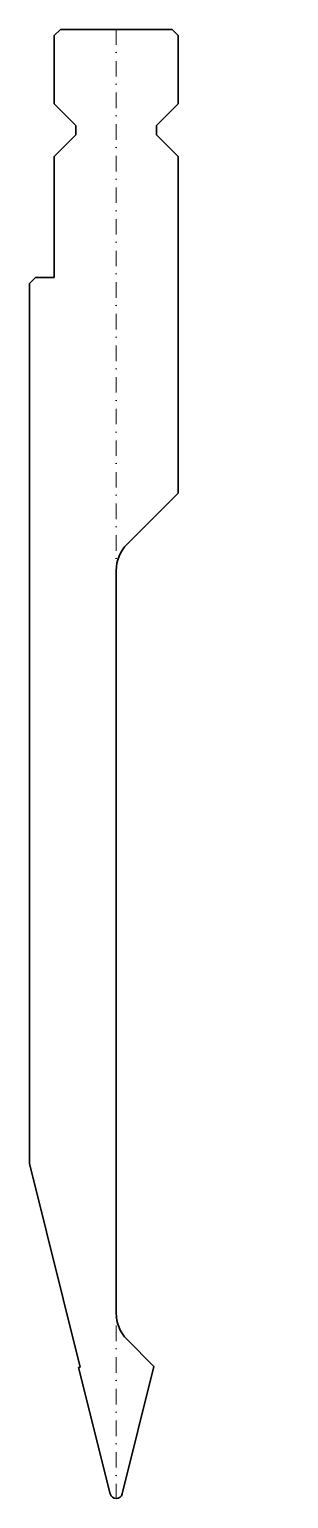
# Model space of a CAD drawing. Header units: millimetres. Extents: x -14 to 28, y 0 to 237.
import ezdxf

# ---------------------------------------------------------------- set-up
doc = ezdxf.new("R2010")
doc.units = ezdxf.units.MM
doc.header["$LTSCALE"] = 5
doc.linetypes.add('AUSGEZOGEN', pattern=[0])
doc.linetypes.add('DASHDOT', pattern=[1, 0.5, -0.25, 0, -0.25])
doc.layers.add('2', color=7, linetype='Continuous')
doc.layers.add('Layer7', color=30, linetype='Continuous', true_color=0xff8000)

msp = doc.modelspace()

# ---------------------------------------------------------------- linework, layer by layer
at = {"layer": '2', "color": 7, "linetype": 'AUSGEZOGEN', "lineweight": 35}
for p, q in [((-10, 236), (-9, 237)), ((-10, 225), (-10, 236)), ((-9, 237), (9, 237)), ((9, 237), (10, 236)), ((10, 236), (10, 225)), ((-6.5, 221.5), (-10, 225)), ((10, 225), (6.5, 221.5)), ((-6.5, 220), (-6.5, 221.5)), ((6.5, 221.5), (6.5, 220)), ((-10, 216.5), (-6.5, 220)), ((6.5, 220), (10, 216.5)), ((-10, 197), (-10, 216.5)), ((10, 216.5), (10, 162.2)), ((-14, 196), (-13, 197)), ((-13, 197), (-10, 197)), ((-14, 54.05), (-14, 196)), ((10, 162.2), (1.76, 153.96)), ((-5.82, 21.22), (-14, 54.05)), ((1.76, 25.64), (6.09, 21.31)), ((-6.06, 21.16), (-5.82, 21.22)), ((-0.97, 0.76), (-6.06, 21.16)), ((6.09, 21.31), (0.97, 0.76))]:
    msp.add_line(p, q, dxfattribs=at)
for centre, radius, start, end in [((6, 149.71), 6, 135, 180), ((6, 29.89), 6, 180, 225), ((0, 1), 1, 194, 346)]:
    msp.add_arc(centre, radius, start, end, dxfattribs=at)

# ---------------------------------------------------------------- wipeouts: each hides what was drawn before it
at = {"color": 30, "linetype": 'AUSGEZOGEN', "lineweight": 35, "true_color": 0xff8000}
msp.add_wipeout([(13.9, 40.55), (27.8, 40.55), (27.8, 46.15), (13.9, 46.15)], dxfattribs=at).dxf.layer = 'Layer7'

# ---------------------------------------------------------------- next in the draw order: wipeouts: each hides what was drawn before it
msp.add_wipeout([(0.4, 40.55), (14.3, 40.55), (14.3, 46.15), (0.4, 46.15)], dxfattribs=at).dxf.layer = 'Layer7'

# ---------------------------------------------------------------- next in the draw order: wipeouts: each hides what was drawn before it
msp.add_wipeout([(0.4, 40.55), (14.3, 40.55), (14.3, 46.15), (0.4, 46.15)], dxfattribs=at).dxf.layer = 'Layer7'

# ---------------------------------------------------------------- next in the draw order: linework, layer by layer
at = {"layer": '2', "color": 7, "linetype": 'DASHDOT', "lineweight": 18}
msp.add_line((0, 237), (0, 0), dxfattribs=at)
at = {"layer": '2', "color": 7, "linetype": 'AUSGEZOGEN', "lineweight": 35}
msp.add_line((0, 149.71), (0, 29.89), dxfattribs=at)

doc.saveas('drawing.dxf')
